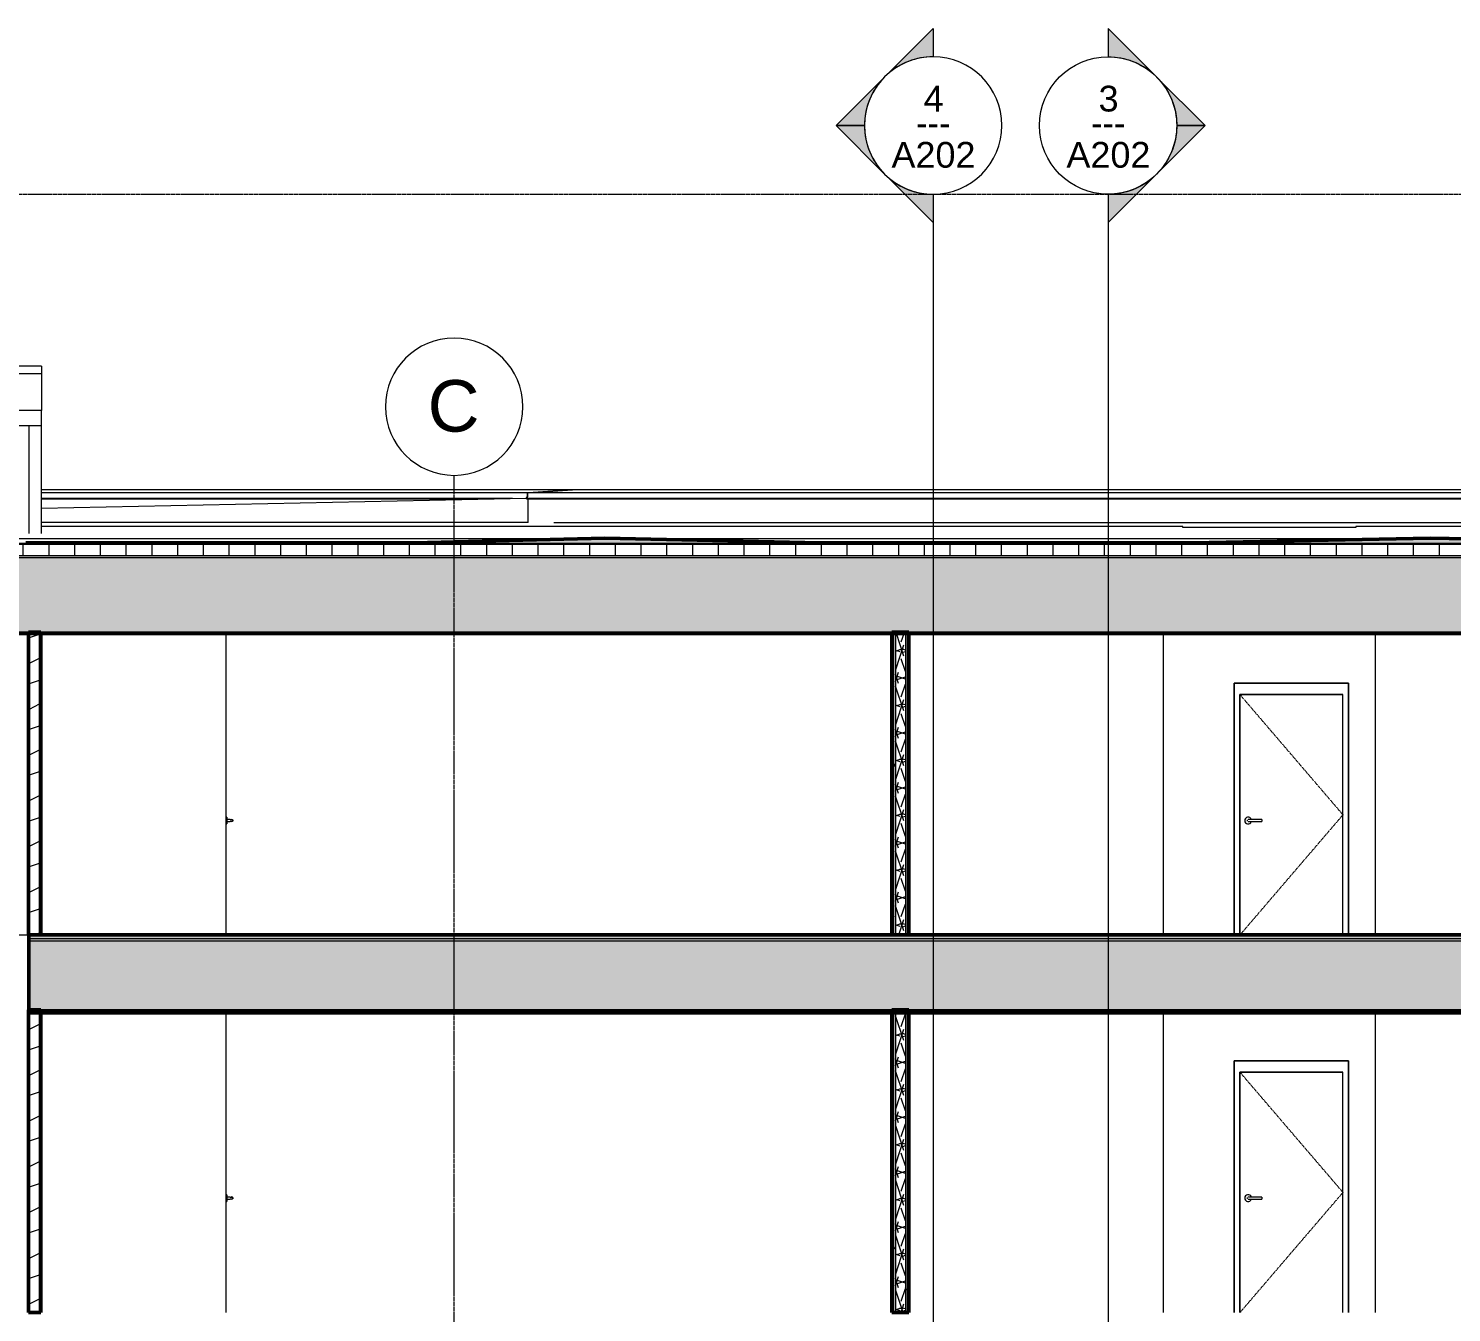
# Model space of a CAD drawing. Header units: inches. Extents: x -4168 to 1483, y -300 to 637.
# Drawn here: x -366.4 to 131, y 136 to 584.9 of the extents above; entities that cross this region are included whole.
import ezdxf

# ---------------------------------------------------------------- set-up
doc = ezdxf.new("R2010")
doc.units = ezdxf.units.IN
doc.header["$MEASUREMENT"] = 0
for name, pattern in [('Aligning Line 1_8_', [0.25, 0.125, -0.125]), ('Dash 1_16_', [0.125, 0.0625, -0.0625]), ('Grid Line 1_2_', [0.875, 0.5, -0.125, 0.125, -0.125])]:
    doc.linetypes.add(name, pattern=pattern)
for name, color, linetype, lineweight in [('0-3', 10, 'Continuous', 13), ('0-5', 170, 'Continuous', 5), ('A-DOOR-1', 7, 'Dash 1_16_', 9), ('A-DOOR-2', 7, 'Continuous', 9), ('A-DOOR-FRAM-1', 7, 'Continuous', 9), ('A-FLOR-2', 8, 'Continuous', 5), ('A-FLOR-3', 251, 'Continuous', 5), ('A-FLOR-7', 192, 'Continuous', 50), ('A-FLOR-LEVL-1', 51, 'Grid Line 1_2_', 9), ('A-FLOR-MCUT', 51, 'Continuous', 13), ('A-FLOR-PATT-2', 8, 'Continuous', 9), ('A-ROOF', 132, 'Continuous', 13), ('A-ROOF-1', 252, 'Continuous', 13), ('A-ROOF-2', 135, 'Continuous', 13), ('A-ROOF-3', 132, 'Continuous', 50), ('A-ROOF-PATT-1', 132, 'Continuous', 9), ('A-WALL-1', 252, 'Continuous', 13), ('A-WALL-2', 10, 'Continuous', 13), ('A-WALL-3', 135, 'Continuous', 13), ('A-WALL-4', 250, 'Continuous', 50), ('A-WALL-PATT-1', 7, 'Continuous', 9), ('A-WALL-PATT-2', 253, 'Continuous', 9), ('A-WALL-PATT-3', 55, 'Continuous', 9), ('G-ANNO-SYMB', 111, 'Aligning Line 1_8_', 9), ('G-ANNO-SYMB-1', 111, 'Continuous', 9), ('I-WALL-1', 250, 'Continuous', 50), ('I-WALL-2', 135, 'Continuous', 13), ('S-FNDN-1', 135, 'Continuous', 13), ('S-GRID-1', 1, 'Grid Line 1_2_', 9), ('S-GRID-IDEN', 1, 'Continuous', 9)]:
    doc.layers.add(name, color=color, linetype=linetype, lineweight=lineweight)
doc.styles.add('Arial', font='arial.ttf', dxfattribs={"height": 9})
doc.styles.add('Arial_1', font='arial.ttf', dxfattribs={"height": 18})
doc.styles.add('Century Gothic', font='ufonts.com_century-gothic.ttf', dxfattribs={"height": 9})
pattern_1 = [(0, (-10964.796, 146.633), (30.72, 7.68), [1.267, -21.773, 1.267, -21.773, -122.88]), (0, (-10964.796, 146.633), (30.72, 7.68), [-46.08, 1.267, -44.813, 1.267, -21.773, -53.76]), (0, (-10964.796, 146.633), (30.72, 7.68), [-115.2, 1.267, -14.093, 1.267, -37.133]), (120, (-10953.276, 150.473), (-22.01108, 22.7643), [1.267, -21.773, 1.267, -21.773, -122.88]), (120, (-10953.276, 150.473), (-22.01108, 22.7643), [-46.08, 1.267, -44.813, 1.267, -21.773, -53.76]), (120, (-10953.276, 150.473), (-22.01108, 22.7643), [-115.2, 1.267, -14.093, 1.267, -37.133]), (240, (-10949.436, 165.833), (-8.70892, -30.4443), [1.267, -21.773, 1.267, -21.773, -122.88]), (240, (-10949.436, 165.833), (-8.70892, -30.4443), [-46.08, 1.267, -44.813, 1.267, -21.773, -53.76]), (240, (-10949.436, 165.833), (-8.70892, -30.4443), [-115.2, 1.267, -14.093, 1.267, -37.133])]
pattern_2 = [(161.57, (-10964.316, 147.113), (-3.839954, -1.54e-05), [0, -27.322, 3.034, 0]), (18.43, (-10965.276, 147.113), (-3.839954, 1.54e-05), [0, -27.322, 3.034, 0]), (108.43, (-10964.316, 147.113), (1.919622, -9.6005246), [9.106, -21.25]), (71.57, (-10965.276, 147.113), (1.919622, 9.6005246), [9.106, -21.25])]
pattern_3 = [(216.87, (-10958.398, 162.627), (47.980943, 31.987086), [7.997, -71.971]), (206.565, (-10948.802, 157.829), (-15.99371, -15.99413), [17.881, -17.881]), (198.435, (-10948.802, 149.832), (-31.98674, -15.99388), [10.115, -40.461])]
pattern_4 = [(0, (99.771, 146.633), (30.72, 7.68), [1.267, -21.773, 1.267, -21.773, -122.88]), (0, (99.771, 146.633), (30.72, 7.68), [-46.08, 1.267, -44.813, 1.267, -21.773, -53.76]), (0, (99.771, 146.633), (30.72, 7.68), [-115.2, 1.267, -14.093, 1.267, -37.133]), (120, (111.291, 150.473), (-22.011075, 22.7643), [1.267, -21.773, 1.267, -21.773, -122.88]), (120, (111.291, 150.473), (-22.011075, 22.7643), [-46.08, 1.267, -44.813, 1.267, -21.773, -53.76]), (120, (111.291, 150.473), (-22.011075, 22.7643), [-115.2, 1.267, -14.093, 1.267, -37.133]), (240, (115.131, 165.833), (-8.708925, -30.4443), [1.267, -21.773, 1.267, -21.773, -122.88]), (240, (115.131, 165.833), (-8.708925, -30.4443), [-46.08, 1.267, -44.813, 1.267, -21.773, -53.76]), (240, (115.131, 165.833), (-8.708925, -30.4443), [-115.2, 1.267, -14.093, 1.267, -37.133])]
pattern_5 = [(0, (99.771, 146.633), (0, 4.798), []), (315, (99.7708, 146.633), (4.798427, 0), [6.786, -6.786]), (45, (99.7708, 146.633), (4.798427, 0), [6.786, -6.786])]
pattern_6 = [(161.57, (100.2508, 147.113), (-3.8399538, -1.54e-05), [0, -27.322, 3.034, 0]), (18.43, (99.2908, 147.113), (-3.8399538, 1.54e-05), [0, -27.322, 3.034, 0]), (108.43, (100.2508, 147.113), (1.919622, -9.6005246), [9.106, -21.25]), (71.57, (99.2908, 147.113), (1.919622, 9.6005246), [9.106, -21.25])]

# ---------------------------------------------------------------- blocks, each defined once
blk = doc.blocks.new('HOLLOW METAL - UNIT DOOR-V14-BUILDING SECTION - EAST_WEST AT RAMP - LOOKING SOUTH')
at = {"layer": 'A-DOOR-2'}
for p, q in [((-11361.67, 309.18), (-11361.99, 309.18)), ((-11361.67, 309.18), (-11361.67, 308)), ((-11361.99, 306.82), (-11361.67, 306.82)), ((-11360.49, 308.39), (-11361.67, 308.39)), ((-11361.67, 308), (-11361.67, 306.82)), ((-11361.67, 307.61), (-11360.49, 307.61))]:
    blk.add_line(p, q, dxfattribs=at)
at = {"layer": 'A-DOOR-2', "flags": 128}
for points in [[(-11360.49, 308.39), (-11360.47, 308.39), (-11360.45, 308.39), (-11360.42, 308.39), (-11360.4, 308.39), (-11360.38, 308.39), (-11360.35, 308.39), (-11360.33, 308.39), (-11360.31, 308.39), (-11360.29, 308.39), (-11360.26, 308.39), (-11360.24, 308.39), (-11360.22, 308.39), (-11360.2, 308.39), (-11360.18, 308.39), (-11360.16, 308.39), (-11360.14, 308.39), (-11360.12, 308.39), (-11360.1, 308.39), (-11360.09, 308.39), (-11360.07, 308.39), (-11360.05, 308.39), (-11360.04, 308.39), (-11360.02, 308.39), (-11360.01, 308.39)], [(-11359.99, 307.61), (-11360.01, 307.61), (-11360.02, 307.61), (-11360.03, 307.61), (-11360.05, 307.61), (-11360.07, 307.61), (-11360.08, 307.61), (-11360.1, 307.61), (-11360.12, 307.61), (-11360.14, 307.61), (-11360.15, 307.61), (-11360.17, 307.61), (-11360.19, 307.61), (-11360.21, 307.61), (-11360.24, 307.61), (-11360.26, 307.61), (-11360.28, 307.61), (-11360.3, 307.61), (-11360.32, 307.61), (-11360.35, 307.61), (-11360.37, 307.61), (-11360.39, 307.61), (-11360.42, 307.61), (-11360.44, 307.61), (-11360.46, 307.61), (-11360.49, 307.61), (-11360.49, 307.61)], [(-11359.86, 308.39), (-11359.84, 308.39), (-11359.82, 308.39), (-11359.81, 308.38), (-11359.79, 308.38), (-11359.78, 308.37), (-11359.76, 308.37), (-11359.75, 308.36)], [(-11359.66, 307.69), (-11359.68, 307.68), (-11359.69, 307.67), (-11359.7, 307.66), (-11359.72, 307.65), (-11359.73, 307.65), (-11359.75, 307.64), (-11359.76, 307.63)], [(-11359.54, 307.85), (-11359.55, 307.83), (-11359.55, 307.82), (-11359.56, 307.8), (-11359.57, 307.79), (-11359.58, 307.78), (-11359.59, 307.76), (-11359.6, 307.75)], [(-11359.59, 308.24), (-11359.58, 308.23), (-11359.57, 308.21), (-11359.56, 308.2), (-11359.56, 308.19), (-11359.55, 308.17), (-11359.54, 308.16), (-11359.54, 308.14)], [(-11359.52, 308.1), (-11359.52, 308.08), (-11359.51, 308.07), (-11359.51, 308.05), (-11359.51, 308.04), (-11359.51, 308.02), (-11359.51, 308), (-11359.51, 308)], [(-11359.51, 308), (-11359.51, 307.98), (-11359.51, 307.97), (-11359.51, 307.95), (-11359.51, 307.94), (-11359.52, 307.92), (-11359.52, 307.91)]]:
    blk.add_lwpolyline(points, dxfattribs=at)
at = {"layer": 'A-DOOR-2'}
for start, end in [(0, 180), (180, 0)]:
    blk.add_arc((-11359.9, 308), 0.394, start, end, dxfattribs=at)
blk = doc.blocks.new('HOLLOW METAL - UNIT DOOR-2125827-BUILDING SECTION - EAST_WEST AT RAMP - LOOKING SOUTH')
at = {"layer": 'A-DOOR-1'}
for p, q in [((-11007.49, 352), (-10971.49, 310)), ((-10971.49, 310), (-11007.49, 268))]:
    blk.add_line(p, q, dxfattribs=at)
at = {"layer": 'A-DOOR-2'}
for p, q in [((-11007.49, 352), (-11007.49, 268)), ((-10971.49, 352), (-11007.49, 352)), ((-10971.49, 268), (-10971.49, 352)), ((-10999.81, 308.39), (-11003.95, 308.39)), ((-11003.95, 307.61), (-10999.81, 307.61)), ((-10999.81, 308.39), (-10999.81, 308)), ((-10999.81, 308), (-10999.81, 307.61))]:
    blk.add_line(p, q, dxfattribs=at)
at = {"layer": 'A-DOOR-2', "flags": 128}
for points in [[(-11003.95, 308.39), (-11003.97, 308.39), (-11003.99, 308.39), (-11004.02, 308.39), (-11004.04, 308.39), (-11004.06, 308.39), (-11004.09, 308.39), (-11004.11, 308.39), (-11004.13, 308.39), (-11004.15, 308.39), (-11004.18, 308.39), (-11004.2, 308.39), (-11004.22, 308.39), (-11004.24, 308.39), (-11004.26, 308.39), (-11004.28, 308.39), (-11004.3, 308.39), (-11004.32, 308.39), (-11004.34, 308.39), (-11004.35, 308.39), (-11004.37, 308.39), (-11004.39, 308.39), (-11004.4, 308.39), (-11004.42, 308.39), (-11004.43, 308.39), (-11004.44, 308.39), (-11004.46, 308.39), (-11004.47, 308.39), (-11004.48, 308.39), (-11004.49, 308.39), (-11004.5, 308.39), (-11004.5, 308.39), (-11004.51, 308.39), (-11004.52, 308.39), (-11004.52, 308.39), (-11004.53, 308.39), (-11004.53, 308.39), (-11004.53, 308.39), (-11004.54, 308.39), (-11004.54, 308.39)], [(-11004.54, 307.61), (-11004.54, 307.61), (-11004.53, 307.61), (-11004.53, 307.61), (-11004.53, 307.61), (-11004.52, 307.61), (-11004.52, 307.61), (-11004.51, 307.61), (-11004.51, 307.61), (-11004.5, 307.61), (-11004.49, 307.61), (-11004.48, 307.61), (-11004.47, 307.61), (-11004.46, 307.61), (-11004.45, 307.61), (-11004.43, 307.61), (-11004.42, 307.61), (-11004.4, 307.61), (-11004.39, 307.61), (-11004.37, 307.61), (-11004.36, 307.61), (-11004.34, 307.61), (-11004.32, 307.61), (-11004.3, 307.61), (-11004.28, 307.61), (-11004.26, 307.61), (-11004.24, 307.61), (-11004.22, 307.61), (-11004.2, 307.61), (-11004.18, 307.61), (-11004.16, 307.61), (-11004.14, 307.61), (-11004.12, 307.61), (-11004.09, 307.61), (-11004.07, 307.61), (-11004.05, 307.61), (-11004.02, 307.61), (-11004, 307.61), (-11003.98, 307.61), (-11003.95, 307.61), (-11003.95, 307.61)]]:
    blk.add_lwpolyline(points, dxfattribs=at)
at = {"layer": 'A-DOOR-2'}
for centre, radius, start, end in [((-11004.63, 308), 1.18, 19.6343, 180), ((-11004.63, 308), 1.18, 180, 340.4367), ((-11004.54, 308), 0.394, 150, 180), ((-11004.54, 308), 0.394, 180, 210), ((-11004.54, 308), 0.394, 90, 105), ((-11004.54, 308), 0.394, 255, 270)]:
    blk.add_arc(centre, radius, start, end, dxfattribs=at)
at = {"layer": 'A-DOOR-FRAM-1'}
for p, q in [((-11009.49, 356), (-11009.49, 268)), ((-10969.49, 356), (-11009.49, 356)), ((-10969.49, 268), (-10969.49, 356)), ((-11007.49, 268), (-11007.49, 352)), ((-11007.49, 352), (-10971.49, 352)), ((-10971.49, 268), (-10971.49, 352))]:
    blk.add_line(p, q, dxfattribs=at)
blk = doc.blocks.new('CTR - 1st Phase - Common Walls_rvt-2-BUILDING SECTION - EAST_WEST AT RAMP - LOOKING SOUTH')
at = {"layer": 'A-WALL-1'}
for points in [[(-11430.74, 268), (-11430.74, 373.37), (-11430.99, 373.37), (-11430.99, 268), (-11430.89, 268)], [(-11430.99, 136), (-11430.74, 136), (-11430.74, 240.75), (-11430.89, 240.75), (-11430.89, 241.87), (-11430.99, 241.87), (-11430.99, 137.33)]]:
    blk.add_hatch(color=256, dxfattribs=at).paths.add_polyline_path(points, flags=0)
at = {"layer": 'A-WALL-PATT-1'}
h = blk.add_hatch(dxfattribs=at)
h.set_pattern_fill('FP_23', color=256, style=0, pattern_type=2)
h.set_pattern_definition(pattern_1)
h.paths.add_polyline_path([(-11426.61, 268), (-11426.61, 373.37), (-11427.24, 373.37), (-11427.24, 268)], flags=0)
h = blk.add_hatch(dxfattribs=at)
h.set_pattern_fill('FP_23', color=256, style=0, pattern_type=2)
h.set_pattern_definition(pattern_1)
h.paths.add_polyline_path([(-11128.56, 268), (-11128.56, 373.37), (-11129.19, 373.37), (-11129.19, 268)], flags=0)
h = blk.add_hatch(dxfattribs=at)
h.set_pattern_fill('FP_23', color=256, style=0, pattern_type=2)
h.set_pattern_definition(pattern_1)
h.paths.add_polyline_path([(-11127.94, 268), (-11127.94, 373.37), (-11128.56, 373.37), (-11128.56, 268)], flags=0)
h = blk.add_hatch(dxfattribs=at)
h.set_pattern_fill('FP_23', color=256, style=0, pattern_type=2)
h.set_pattern_definition(pattern_1)
h.paths.add_polyline_path([(-11128.56, 136), (-11127.94, 136), (-11127.94, 240.75), (-11128.56, 240.75), (-11128.56, 160.26)], flags=0)
h = blk.add_hatch(dxfattribs=at)
h.set_pattern_fill('FP_23', color=256, style=0, pattern_type=2)
h.set_pattern_definition(pattern_1)
h.paths.add_polyline_path([(-11123.81, 136), (-11123.81, 240.75), (-11124.44, 240.75), (-11124.44, 136)], flags=0)
at = {"layer": 'A-WALL-PATT-2'}
h = blk.add_hatch(dxfattribs=at)
h.set_pattern_fill('FP_30', color=256, style=0, pattern_type=2)
h.set_pattern_definition(pattern_3)
h.paths.add_polyline_path([(-11427.24, 268), (-11427.24, 373.37), (-11430.74, 373.37), (-11430.74, 268)], flags=0)
h = blk.add_hatch(dxfattribs=at)
h.set_pattern_fill('FP_26', color=256, style=0, pattern_type=2)
h.set_pattern_definition(pattern_2)
h.paths.add_polyline_path([(-11124.44, 268), (-11124.44, 373.37), (-11127.94, 373.37), (-11127.94, 268)], flags=0)
h = blk.add_hatch(dxfattribs=at)
h.set_pattern_fill('FP_30', color=256, style=0, pattern_type=2)
h.set_pattern_definition(pattern_3)
h.paths.add_polyline_path([(-11429.08, 136), (-11427.24, 136), (-11427.24, 240.75), (-11430.74, 240.75), (-11430.74, 136)], flags=0)
h = blk.add_hatch(dxfattribs=at)
h.set_pattern_fill('FP_26', color=256, style=0, pattern_type=2)
h.set_pattern_definition(pattern_2)
h.paths.add_polyline_path([(-11124.44, 136), (-11124.44, 240.75), (-11127.94, 240.75), (-11127.94, 136)], flags=0)
at = {"layer": 'A-WALL-2'}
for p, q in [((-11430.74, 373.87), (-11430.74, 268)), ((-11427.24, 373.87), (-11427.24, 268)), ((-11128.56, 373.87), (-11128.56, 268)), ((-11127.94, 373.87), (-11127.94, 268)), ((-11124.44, 373.87), (-11124.44, 268)), ((-11123.81, 373.87), (-11123.81, 268)), ((-11430.74, 241.87), (-11430.74, 136)), ((-11427.24, 241.87), (-11427.24, 136)), ((-11128.56, 241.87), (-11128.56, 136)), ((-11127.94, 241.87), (-11127.94, 136)), ((-11124.44, 241.87), (-11124.44, 136)), ((-11123.81, 241.87), (-11123.81, 136))]:
    blk.add_line(p, q, dxfattribs=at)
at = {"layer": 'A-WALL-4'}
for p, q in [((-11426.61, 373.87), (-11430.99, 373.87)), ((-11430.99, 373.87), (-11430.99, 268)), ((-11426.61, 268), (-11426.61, 373.87)), ((-11430.99, 268), (-11426.61, 268)), ((-11426.61, 241.87), (-11430.99, 241.87)), ((-11430.99, 241.87), (-11430.99, 136)), ((-11426.61, 136), (-11426.61, 241.87)), ((-11430.99, 136), (-11426.61, 136))]:
    blk.add_line(p, q, dxfattribs=at)
at = {"layer": 'I-WALL-1'}
for p, q in [((-11123.19, 373.87), (-11129.19, 373.87)), ((-11129.19, 373.87), (-11129.19, 268)), ((-11123.19, 268), (-11123.19, 373.87)), ((-11129.19, 268), (-11123.19, 268)), ((-11123.19, 241.87), (-11129.19, 241.87)), ((-11129.19, 241.87), (-11129.19, 136)), ((-11123.19, 136), (-11123.19, 241.87)), ((-11129.19, 136), (-11123.19, 136))]:
    blk.add_line(p, q, dxfattribs=at)
at = {"layer": 'I-WALL-2'}
for p, q in [((-11361.99, 373.37), (-11361.99, 268)), ((-11034.19, 268), (-11034.19, 373.37)), ((-10960.21, 373.37), (-10960.21, 268)), ((-11009.49, 268), (-11009.49, 356)), ((-11009.49, 356), (-10969.49, 356)), ((-10969.49, 356), (-10969.49, 268)), ((-11361.99, 240.75), (-11361.99, 136)), ((-11034.19, 136), (-11034.19, 240.75)), ((-10960.21, 240.75), (-10960.21, 136)), ((-11009.49, 136), (-11009.49, 224)), ((-11009.49, 224), (-10969.49, 224)), ((-10969.49, 224), (-10969.49, 136))]:
    blk.add_line(p, q, dxfattribs=at)
at = {"layer": '0-3'}
for name, p in [('HOLLOW METAL - UNIT DOOR-2125827-BUILDING SECTION - EAST_WEST AT RAMP - LOOKING SOUTH', (0, 0)), ('HOLLOW METAL - UNIT DOOR-V14-BUILDING SECTION - EAST_WEST AT RAMP - LOOKING SOUTH', (0, 0)), ('HOLLOW METAL - UNIT DOOR-2125827-BUILDING SECTION - EAST_WEST AT RAMP - LOOKING SOUTH', (0, -132)), ('HOLLOW METAL - UNIT DOOR-V14-BUILDING SECTION - EAST_WEST AT RAMP - LOOKING SOUTH', (0, -132))]:
    blk.add_blockref(name, p, dxfattribs=at)
blk = doc.blocks.new('Basic Wall _ EXT - FIBER CEMENT - SMALL - ___-2145930-BUILDING SECTION - EAST_WEST AT RAMP - LOOKING SOUTH')
at = {"layer": 'A-WALL-3'}
for p, q in [((-11240.83, 423.66), (-11426.49, 423.66)), ((-11256.27, 422.6), (-11426.49, 422.6)), ((-11261.83, 420.57), (-11426.49, 420.57)), ((-11426.49, 420.42), (-11269.45, 420.42))]:
    blk.add_line(p, q, dxfattribs=at)
blk = doc.blocks.new('Basic Wall _ EXT - FIBER CEMENT - SMALL - ___-2145931-BUILDING SECTION - EAST_WEST AT RAMP - LOOKING SOUTH')
at = {"layer": 'A-WALL-3'}
for p, q in [((-11240.83, 423.66), (-11256.27, 422.6)), ((-11256.53, 421.3), (-11257, 420.57)), ((-11257, 420.57), (-11256.81, 420.45)), ((-11256.49, 422.35), (-11256.49, 421.44))]:
    blk.add_line(p, q, dxfattribs=at)
at = {"layer": 'A-WALL-3', "flags": 128}
for points in [[(-11256.81, 420.45), (-11256.75, 420.43), (-11256.69, 420.42)], [(-11256.49, 421.44), (-11256.49, 421.39), (-11256.5, 421.35), (-11256.53, 421.3)], [(-11256.27, 422.6), (-11256.32, 422.59), (-11256.38, 422.56), (-11256.42, 422.52), (-11256.46, 422.47), (-11256.48, 422.41), (-11256.49, 422.35)]]:
    blk.add_lwpolyline(points, dxfattribs=at)
blk = doc.blocks.new('Basic Wall _ EXT - FIBER CEMENT - SMALL - ___-2145932-BUILDING SECTION - EAST_WEST AT RAMP - LOOKING SOUTH')
at = {"layer": 'A-WALL-3'}
for p, q in [((-11256.27, 422.6), (-11240.83, 423.66)), ((-10857.95, 423.66), (-11240.83, 423.66)), ((-10857.95, 423.66), (-10842.51, 422.6)), ((-11257, 420.57), (-11256.53, 421.3)), ((-11256.81, 420.45), (-11257, 420.57)), ((-10841.78, 420.57), (-11257, 420.57)), ((-11256.68, 420.42), (-10842.1, 420.42)), ((-11256.49, 421.44), (-11256.49, 422.35)), ((-10842.51, 422.6), (-11256.27, 422.6)), ((-10842.29, 422.35), (-10842.29, 421.44)), ((-10842.25, 421.3), (-10841.78, 420.57)), ((-10841.78, 420.57), (-10841.97, 420.45))]:
    blk.add_line(p, q, dxfattribs=at)
at = {"layer": 'A-WALL-3', "flags": 128}
for points in [[(-11256.68, 420.42), (-11256.69, 420.42), (-11256.75, 420.43), (-11256.81, 420.45)], [(-11256.53, 421.3), (-11256.5, 421.35), (-11256.49, 421.39), (-11256.49, 421.44)], [(-11256.49, 422.35), (-11256.48, 422.41), (-11256.46, 422.47), (-11256.42, 422.52), (-11256.38, 422.56), (-11256.32, 422.59), (-11256.27, 422.6)], [(-10842.51, 422.6), (-10842.45, 422.59), (-10842.4, 422.56), (-10842.36, 422.52), (-10842.32, 422.47), (-10842.3, 422.41), (-10842.29, 422.35)], [(-10842.29, 421.44), (-10842.29, 421.39), (-10842.27, 421.35), (-10842.25, 421.3)], [(-10841.97, 420.45), (-10842.03, 420.43), (-10842.09, 420.42), (-10842.1, 420.42)]]:
    blk.add_lwpolyline(points, dxfattribs=at)
blk = doc.blocks.new('Grid - Grid Head - Circle-50561-BUILDING SECTION - EAST_WEST AT RAMP - LOOKING SOUTH')
at = {"layer": 'S-GRID-IDEN'}
for start, end in [(0, 180), (180, 360)]:
    blk.add_arc((-11847.19, 475.86), 24, start, end, dxfattribs=at)
blk = doc.blocks.new('Section - Section Head - Filled-22785-BUILDING SECTION - EAST_WEST AT RAMP - LOOKING SOUTH')
at = {"layer": 'G-ANNO-SYMB-1'}
h = blk.add_hatch(color=256, dxfattribs=at)
edge = h.paths.add_edge_path(flags=0)
edge.add_line((-10162.08, -248), (-10178.19, -231.9))
edge.add_line((-10178.19, -231.9), (-10178.19, -241.81))
edge.add_arc((-10178.19, -265.84), 24.03, 47.9216, 90, ccw=False)
h = blk.add_hatch(color=256, dxfattribs=at)
edge = h.paths.add_edge_path(flags=0)
edge.add_arc((-10178.19, -265.84), 24, 0, 45, ccw=False)
edge.add_line((-10154.19, -265.84), (-10144.25, -265.84))
edge.add_line((-10144.25, -265.84), (-10161.22, -248.87))
h = blk.add_hatch(color=256, dxfattribs=at)
edge = h.paths.add_edge_path(flags=0)
edge.add_line((-10161.22, -282.81), (-10144.25, -265.84))
edge.add_line((-10144.25, -265.84), (-10154.19, -265.84))
edge.add_arc((-10178.19, -265.84), 24, 315, 360, ccw=False)
h = blk.add_hatch(color=256, dxfattribs=at)
edge = h.paths.add_edge_path(flags=0)
edge.add_arc((-10178.19, -265.84), 24.03, 270, 312.0784, ccw=False)
edge.add_line((-10178.19, -289.87), (-10178.19, -299.78))
edge.add_line((-10178.19, -299.78), (-10162.08, -283.68))
for p, q in [((-10178.19, -241.81), (-10178.19, -231.9)), ((-10178.19, -231.9), (-10162.08, -248)), ((-10161.22, -248.87), (-10144.25, -265.84)), ((-10144.25, -265.84), (-10161.22, -282.81)), ((-10154.19, -265.84), (-10144.25, -265.84)), ((-10144.25, -265.84), (-10154.19, -265.84)), ((-10162.08, -283.68), (-10178.19, -299.78)), ((-10178.19, -299.78), (-10178.19, -289.87))]:
    blk.add_line(p, q, dxfattribs=at)
for centre, radius, start, end in [((-10178.19, -265.87), 24, 90, 270), ((-10178.19, -265.84), 24.03, 47.9216, 90), ((-10178.19, -265.87), 24, 270, 90), ((-10178.19, -265.84), 24, 360, 45), ((-10178.19, -265.84), 24, 315, 360), ((-10178.19, -265.84), 24.03, 270, 312.0784)]:
    blk.add_arc(centre, radius, start, end, dxfattribs=at)

msp = doc.modelspace()

# ---------------------------------------------------------------- hatches: boundary and pattern name
at = {"layer": 'A-FLOR-2'}
h = msp.add_hatch(color=256, dxfattribs=at)
h.paths.add_polyline_path([(-1051.2726, 267.625), (-486.4226, 267.625), (-486.4226, 267.875), (-1051.2726, 267.875)], flags=0)
h.paths.add_polyline_path([(598.3077, 267.625), (1081.6274, 267.625), (1081.6274, 267.875), (834.9012, 267.875), (-366.3226, 267.875), (-366.3226, 267.625), (519.4432, 267.625)], flags=0)
at = {"layer": 'A-FLOR-3'}
h = msp.add_hatch(color=256, dxfattribs=at)
h.paths.add_polyline_path([(-490.7976, 241.375), (-490.1726, 241.375), (-490.1726, 241.875), (-682.8726, 241.875), (-682.8726, 241.375), (-491.3861, 241.375)], flags=0)
h.paths.add_polyline_path([(-1045.1476, 241.375), (-688.3726, 241.375), (-688.3726, 241.875), (-1045.1476, 241.875)], flags=0)
h.paths.add_polyline_path([(-486.6726, 241.375), (-486.4226, 241.375), (-486.4226, 241.875), (-486.6726, 241.8748)], flags=0)
h.paths.add_polyline_path([(672.4774, 241.375), (1075.5024, 241.375), (1075.5024, 241.875), (-366.3226, 241.875), (-366.3226, 241.375), (670.4774, 241.375)], flags=0)
at = {"layer": 'A-FLOR-PATT-2'}
h = msp.add_hatch(dxfattribs=at)
h.set_pattern_fill('FP_24', color=256, style=0, pattern_type=2)
h.set_pattern_definition([(0, (99.771, 146.633), (15.36, 3.84), [1.267, -10.253, 1.267, -10.253, -61.44]), (0, (99.771, 146.633), (15.36, 3.84), [-23.04, 1.267, -21.773, 1.267, -10.253, -26.88]), (0, (99.771, 146.633), (15.36, 3.84), [-57.6, 1.267, -6.413, 1.267, -17.933]), (120, (105.531, 148.553), (-11.005538, 11.38215), [1.267, -10.253, 1.267, -10.253, -61.44]), (120, (105.531, 148.553), (-11.005538, 11.38215), [-23.04, 1.267, -21.773, 1.267, -10.253, -26.88]), (120, (105.531, 148.553), (-11.005538, 11.38215), [-57.6, 1.267, -6.413, 1.267, -17.933]), (240, (107.451, 156.233), (-4.354462, -15.22215), [1.267, -10.253, 1.267, -10.253, -61.44]), (240, (107.451, 156.233), (-4.354462, -15.22215), [-23.04, 1.267, -21.773, 1.267, -10.253, -26.88]), (240, (107.451, 156.233), (-4.354462, -15.22215), [-57.6, 1.267, -6.413, 1.267, -17.933])])
h.paths.add_polyline_path([(-654.6726, 266.625), (-486.4226, 266.625), (-486.4226, 267.625), (-1051.2726, 267.625), (-1051.2726, 266.625), (-661.4226, 266.625)], flags=0)
h.paths.add_polyline_path([(672.4774, 266.625), (1081.6274, 266.625), (1081.6274, 267.625), (-366.3226, 267.625), (-366.3226, 266.625), (670.4774, 266.625)], flags=0)
h = msp.add_hatch(dxfattribs=at)
h.set_pattern_fill('FP_25', color=256, style=0, pattern_type=2)
h.set_pattern_definition(pattern_5)
h.paths.add_polyline_path([(-490.7976, 265.875), (-486.4226, 265.875), (-486.4226, 266.625), (-1051.2726, 266.625), (-1051.2726, 265.875), (-505.7953, 265.875)], flags=0)
h.paths.add_polyline_path([(672.4774, 265.875), (1081.6274, 265.875), (1081.6274, 266.625), (-366.3226, 266.625), (-366.3226, 265.875), (670.4774, 265.875)], flags=0)
h = msp.add_hatch(dxfattribs=at)
h.set_pattern_fill('FP_26', color=256, style=0, pattern_type=2)
h.set_pattern_definition(pattern_6)
h.paths.add_polyline_path([(-1051.2726, 241.875), (-486.4226, 241.875), (-486.4226, 265.875), (-1051.2726, 265.875), (-1051.2726, 246.2215)], flags=0)
h.paths.add_polyline_path([(-366.3226, 241.875), (1081.6274, 241.875), (1081.6274, 265.875), (-366.3226, 265.875), (-366.3226, 251.9525)], flags=0)
h = msp.add_hatch(dxfattribs=at)
h.set_pattern_fill('FP_23', color=256, style=0, pattern_type=2)
h.set_pattern_definition(pattern_4)
h.paths.add_polyline_path([(-624.5823, 240.75), (-490.1726, 240.75), (-490.1726, 241.375), (-682.8726, 241.375), (-682.8726, 240.75), (-640.1226, 240.75)], flags=0)
h.paths.add_polyline_path([(-1045.1476, 240.75), (-688.3726, 240.75), (-688.3726, 241.375), (-1045.1476, 241.375)], flags=0)
h.paths.add_polyline_path([(-486.6726, 240.75), (-486.4226, 240.75), (-486.4226, 241.375), (-486.6726, 241.3747)], flags=0)
h.paths.add_polyline_path([(-366.3226, 240.75), (1075.5024, 240.75), (1075.5024, 241.375), (-366.3226, 241.375)], flags=0)
at = {"layer": 'A-ROOF-1'}
msp.add_hatch(color=256, dxfattribs=at).paths.add_polyline_path([(713.2274, 404.5454), (713.2274, 404.7955), (-682.8726, 404.7955), (-682.8726, 404.5454), (706.7464, 404.5454)], flags=0)
at = {"layer": 'A-ROOF-2'}
msp.add_hatch(color=256, dxfattribs=at).paths.add_polyline_path([(-426.9308, 404.7955), (713.2274, 404.8145), (713.2274, 405.122), (475.9774, 406.763), (367.9692, 405.115), (209.1579, 405.115), (123.6073, 406.763), (40.3377, 405.115), (-89.7029, 405.115), (-164.9267, 406.763), (-231.6891, 405.115), (-367.3404, 405.115), (-466.363, 406.7531), (-541.8401, 405.115), (-640.0748, 405.115), (-682.8726, 406.7253), (-682.8726, 404.7955), (-466.363, 404.7955)], flags=0)
at = {"layer": 'A-ROOF-PATT-1'}
h = msp.add_hatch(dxfattribs=at)
h.set_pattern_fill('FP_33', color=256, style=0, pattern_type=2)
h.set_pattern_definition([(0, (99.771, 146.633), (0, 9), []), (90, (99.771, 146.633), (-9, 6e-16), [])])
h.paths.add_polyline_path([(-683.8726, 400.5446), (714.2274, 400.5446), (714.2274, 404.5454), (-683.8726, 404.5454)], flags=0)
h = msp.add_hatch(dxfattribs=at)
h.set_pattern_fill('FP_26', color=256, style=0, pattern_type=2)
h.set_pattern_definition(pattern_6)
h.paths.add_polyline_path([(-683.8726, 374), (714.2274, 374), (714.2274, 399.7944), (-683.8726, 399.7944), (-683.8726, 389.4965)], flags=0)
h = msp.add_hatch(dxfattribs=at)
h.set_pattern_fill('FP_25', color=256, style=0, pattern_type=2)
h.set_pattern_definition(pattern_5)
h.paths.add_polyline_path([(696.8884, 399.7944), (713.2274, 399.7944), (713.2274, 400.5446), (-682.8726, 400.5446), (-682.8726, 399.7944), (677.1722, 399.7944)], flags=0)
h = msp.add_hatch(dxfattribs=at)
h.set_pattern_fill('FP_23', color=256, style=0, pattern_type=2)
h.set_pattern_definition(pattern_4)
h.paths.add_polyline_path([(94.9192, 373.375), (714.2274, 373.375), (714.2274, 374), (-366.4226, 374), (-366.4226, 373.375), (93.0774, 373.375)], flags=0)
h.paths.add_polyline_path([(-683.8726, 373.375), (-486.4226, 373.375), (-486.4226, 374), (-683.8726, 374), (-683.8726, 373.875)], flags=0)
h.paths.add_polyline_path([(-429.1726, 373.375), (-429.1726, 374), (-478.4226, 374), (-478.4226, 373.375), (-477.7244, 373.375)], flags=0)
h.paths.add_polyline_path([(-378.3667, 373.375), (-374.4226, 373.375), (-374.4226, 374), (-423.6726, 374), (-423.6726, 373.375), (-378.4226, 373.375)], flags=0)
at = {"layer": 'A-WALL-PATT-3'}
h = msp.add_hatch(dxfattribs=at)
h.set_pattern_fill('FP_52', color=256, style=0, pattern_type=2)
h.set_pattern_definition([(90, (-366.172, 398), (-16.082, 1e-15), [])])
h.paths.add_polyline_path([(-400.9345, 408.3947), (-361.9226, 408.3947), (-361.9226, 446), (-486.4226, 446), (-486.4226, 408.3947), (-427.1232, 408.3947), (-427.1232, 414.9421), (-428.3844, 414.9816), (-428.3844, 415.5724), (-428.0408, 416.2699), (-428.0408, 417.2447), (-427.7788, 417.5036), (-427.7788, 441.2816), (-400.2788, 441.2816), (-400.2376, 417.4628), (-400.0168, 417.2447), (-400.0051, 416.2462), (-399.6732, 415.5724), (-399.6732, 414.9816), (-399.7581, 414.9421), (-400.9345, 414.9421), (-400.9345, 410.3836)], flags=0)

# ---------------------------------------------------------------- linework, layer by layer
at = {"layer": 'A-FLOR-7'}
for p, q in [((1081.6274, 268), (-366.3226, 268)), ((-366.3226, 268), (-366.3226, 240.75)), ((-366.3226, 240.75), (1075.5024, 240.75))]:
    msp.add_line(p, q, dxfattribs=at)
at = {"layer": 'A-FLOR-LEVL-1'}
msp.add_line((-1138.4549, 268), (1405.5613, 268), dxfattribs=at)
at = {"layer": 'A-FLOR-MCUT'}
for p, q in [((1081.6274, 267.875), (-366.3226, 267.875)), ((1081.6274, 267.625), (-366.3226, 267.625)), ((1081.6274, 266.625), (-366.3226, 266.625)), ((1081.6274, 265.875), (-366.3226, 265.875)), ((1075.5024, 241.875), (-366.3226, 241.875)), ((1075.5024, 241.375), (-366.3226, 241.375))]:
    msp.add_line(p, q, dxfattribs=at)
at = {"layer": 'A-ROOF'}
for p, q in [((714.2274, 404.5454), (-683.8726, 404.5454)), ((714.2274, 400.5446), (-683.8726, 400.5446)), ((714.2274, 399.7944), (-683.8726, 399.7944)), ((-1051.2726, 374), (1081.6274, 374))]:
    msp.add_line(p, q, dxfattribs=at)
at = {"layer": 'A-ROOF-2'}
for p, q in [((-361.9226, 466.8778), (-494.9226, 466.8778)), ((-494.9226, 464.2424), (-361.9226, 464.2424)), ((-361.9226, 466.8778), (-361.9226, 451.3646)), ((-361.9226, 451.3646), (-494.9226, 451.3646)), ((-361.9226, 417.1839), (-192.3666, 420.6727)), ((-361.9226, 412.2666), (-191.6976, 412.2666)), ((-361.9226, 412.246), (-191.6976, 412.246)), ((37.1274, 410.754), (-361.9226, 410.754)), ((37.1274, 410.3836), (37.1274, 410.754)), ((97.6024, 410.3836), (37.1274, 410.3836)), ((355.1524, 410.754), (97.6024, 410.754)), ((97.6024, 410.754), (97.6024, 410.3836)), ((714.2274, 404.7955), (-683.8726, 404.7955)), ((-176.5292, 406.4766), (-448.7795, 406.4766)), ((109.136, 406.4766), (-151.8537, 406.4766))]:
    msp.add_line(p, q, dxfattribs=at)
at = {"layer": 'A-ROOF-3'}
for p, q in [((-231.6891, 405.115), (-367.3404, 405.115)), ((-164.9267, 406.763), (-231.6891, 405.115)), ((-89.7029, 405.115), (-164.9267, 406.763)), ((40.3377, 405.115), (-89.7029, 405.115)), ((123.6073, 406.763), (40.3377, 405.115)), ((209.1579, 405.115), (123.6073, 406.763)), ((-1045.1476, 373.375), (1075.5024, 373.375))]:
    msp.add_line(p, q, dxfattribs=at)
at = {"layer": 'A-WALL-3'}
for p, q in [((-191.6976, 412.2405), (-191.6976, 420.4154)), ((-182.8226, 412.2405), (213.1774, 412.2405))]:
    msp.add_line(p, q, dxfattribs=at)
at = {"layer": 'G-ANNO-SYMB'}
msp.add_line((-1215.5758, 526.9531), (1308.0882, 526.9531), dxfattribs=at)
at = {"layer": 'G-ANNO-SYMB-1'}
for p, q in [((-50.1715, 526.9531), (-50.1715, -231.7467)), ((10.9825, 526.9531), (10.9825, -241.8387))]:
    msp.add_line(p, q, dxfattribs=at)
at = {"layer": 'S-FNDN-1'}
for p, q in [((-361.9226, 408.3947), (-361.9226, 451.3646)), ((-361.9226, 446), (-494.9226, 446))]:
    msp.add_line(p, q, dxfattribs=at)
at = {"layer": 'S-GRID-1'}
msp.add_line((-217.6226, -159.8356), (-217.6226, 428.6716), dxfattribs=at)

# ---------------------------------------------------------------- block references
at = {"layer": '0-5'}
msp.add_blockref('CTR - 1st Phase - Common Walls_rvt-2-BUILDING SECTION - EAST_WEST AT RAMP - LOOKING SOUTH', (11064.5668, 0), dxfattribs=at)
at = {"layer": 'A-WALL-3'}
for name in ['Basic Wall _ EXT - FIBER CEMENT - SMALL - ___-2145930-BUILDING SECTION - EAST_WEST AT RAMP - LOOKING SOUTH', 'Basic Wall _ EXT - FIBER CEMENT - SMALL - ___-2145931-BUILDING SECTION - EAST_WEST AT RAMP - LOOKING SOUTH', 'Basic Wall _ EXT - FIBER CEMENT - SMALL - ___-2145932-BUILDING SECTION - EAST_WEST AT RAMP - LOOKING SOUTH']:
    msp.add_blockref(name, (11064.5668, 0), dxfattribs=at)
at = {"layer": 'G-ANNO-SYMB-1', "rotation": 180}
msp.add_blockref('Section - Section Head - Filled-22785-BUILDING SECTION - EAST_WEST AT RAMP - LOOKING SOUTH', (-10228.3609, 285.1144), dxfattribs=at)
at = {"layer": 'G-ANNO-SYMB-1', "extrusion": (0, 0, -1), "rotation": 180}
msp.add_blockref('Section - Section Head - Filled-22785-BUILDING SECTION - EAST_WEST AT RAMP - LOOKING SOUTH', (-10189.1719, 285.1144), dxfattribs=at)
at = {"layer": 'S-GRID-IDEN'}
msp.add_blockref('Grid - Grid Head - Circle-50561-BUILDING SECTION - EAST_WEST AT RAMP - LOOKING SOUTH', (11629.5668, -23.1909), dxfattribs=at)

# ---------------------------------------------------------------- texts
at = {"layer": 'G-ANNO-SYMB-1', "char_height": 9, "attachment_point": 1}
for s, insert, width, style in [('4', (-53.4925, 564.8617), 8.484, 'Arial'), ('3', (7.6615, 564.8617), 8.484, 'Arial'), ('---', (-56.1438, 556.355), 15.453, 'Century Gothic'), ('---', (5.0102, 556.355), 15.453, 'Century Gothic'), ('A202', (-64.7366, 545.2255), 35.754, 'Arial'), ('A202', (-3.5826, 545.2255), 35.754, 'Arial')]:
    msp.add_mtext(s, dxfattribs=dict(at, insert=insert, width=width, style=style))
at = {"layer": 'S-GRID-IDEN', "insert": (-226.887, 461.9595), "char_height": 18, "width": 22.119, "attachment_point": 1, "style": 'Arial_1'}
msp.add_mtext('C', dxfattribs=at)

doc.saveas('drawing.dxf')
